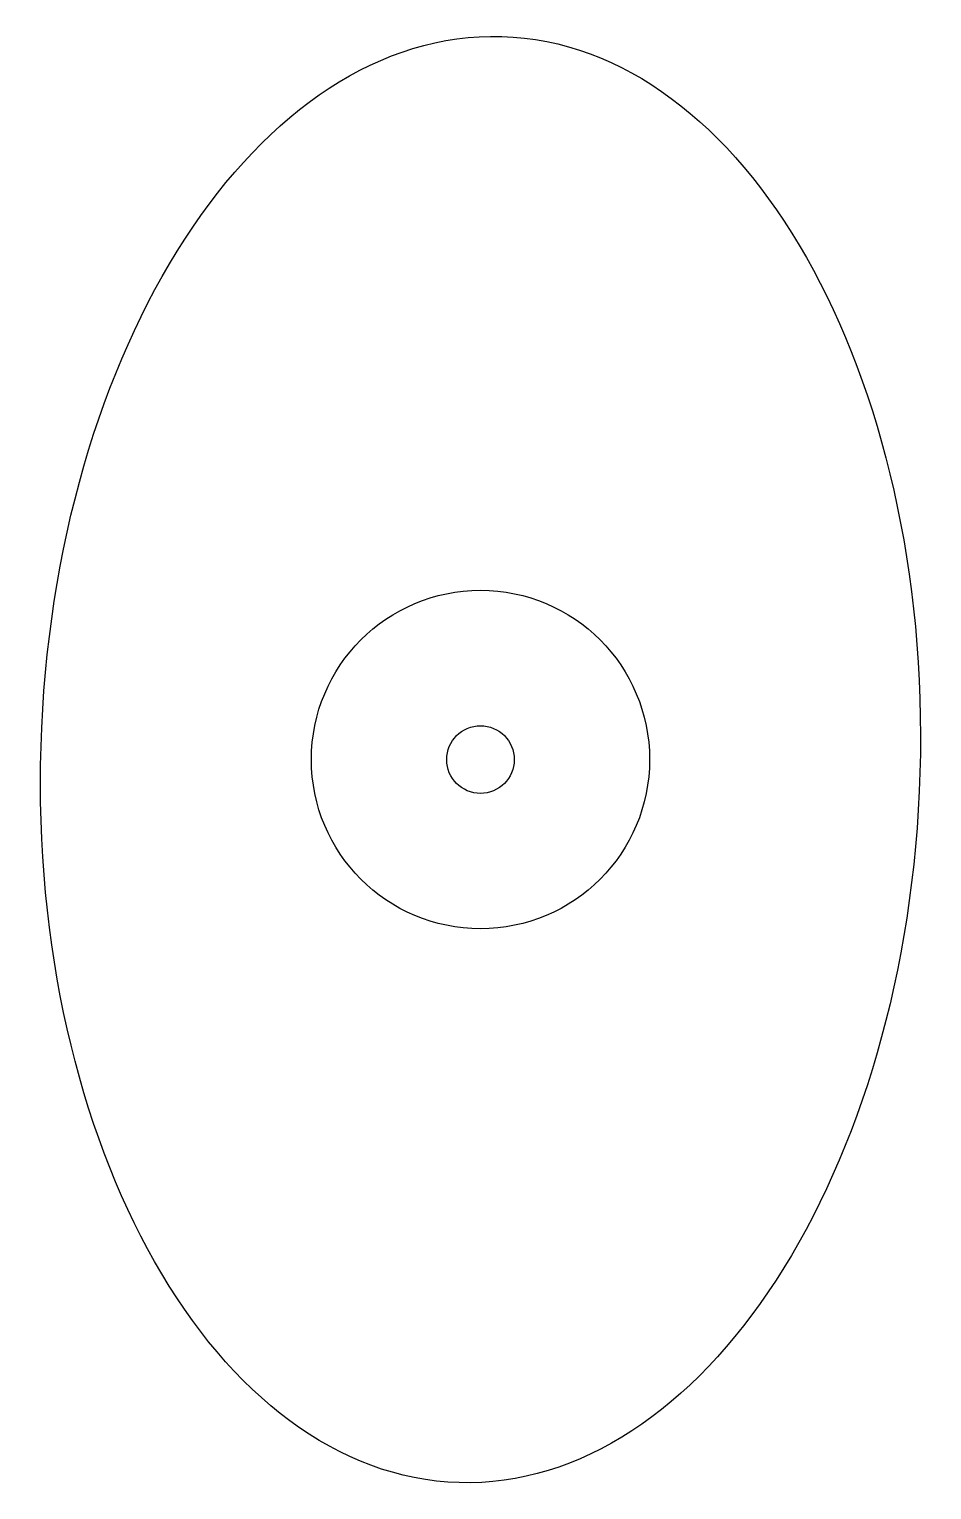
# Model space of a CAD drawing. Header units: centimetres. Extents: x -0.9 to 9.7, y -6.3 to 11.
import ezdxf

# ---------------------------------------------------------------- set-up
doc = ezdxf.new("R2010")
doc.units = ezdxf.units.CM
doc.header["$MEASUREMENT"] = 0

msp = doc.modelspace()

# ---------------------------------------------------------------- linework, layer by layer
for centre, radius in [((4.398, 2.362, 14.5), 2), ((4.398, 2.362), 0.4)]:
    msp.add_circle(centre, radius)
msp.add_ellipse((4.398, 2.362), major_axis=(0.253, 8.546), ratio=0.608187)

doc.saveas('drawing.dxf')
